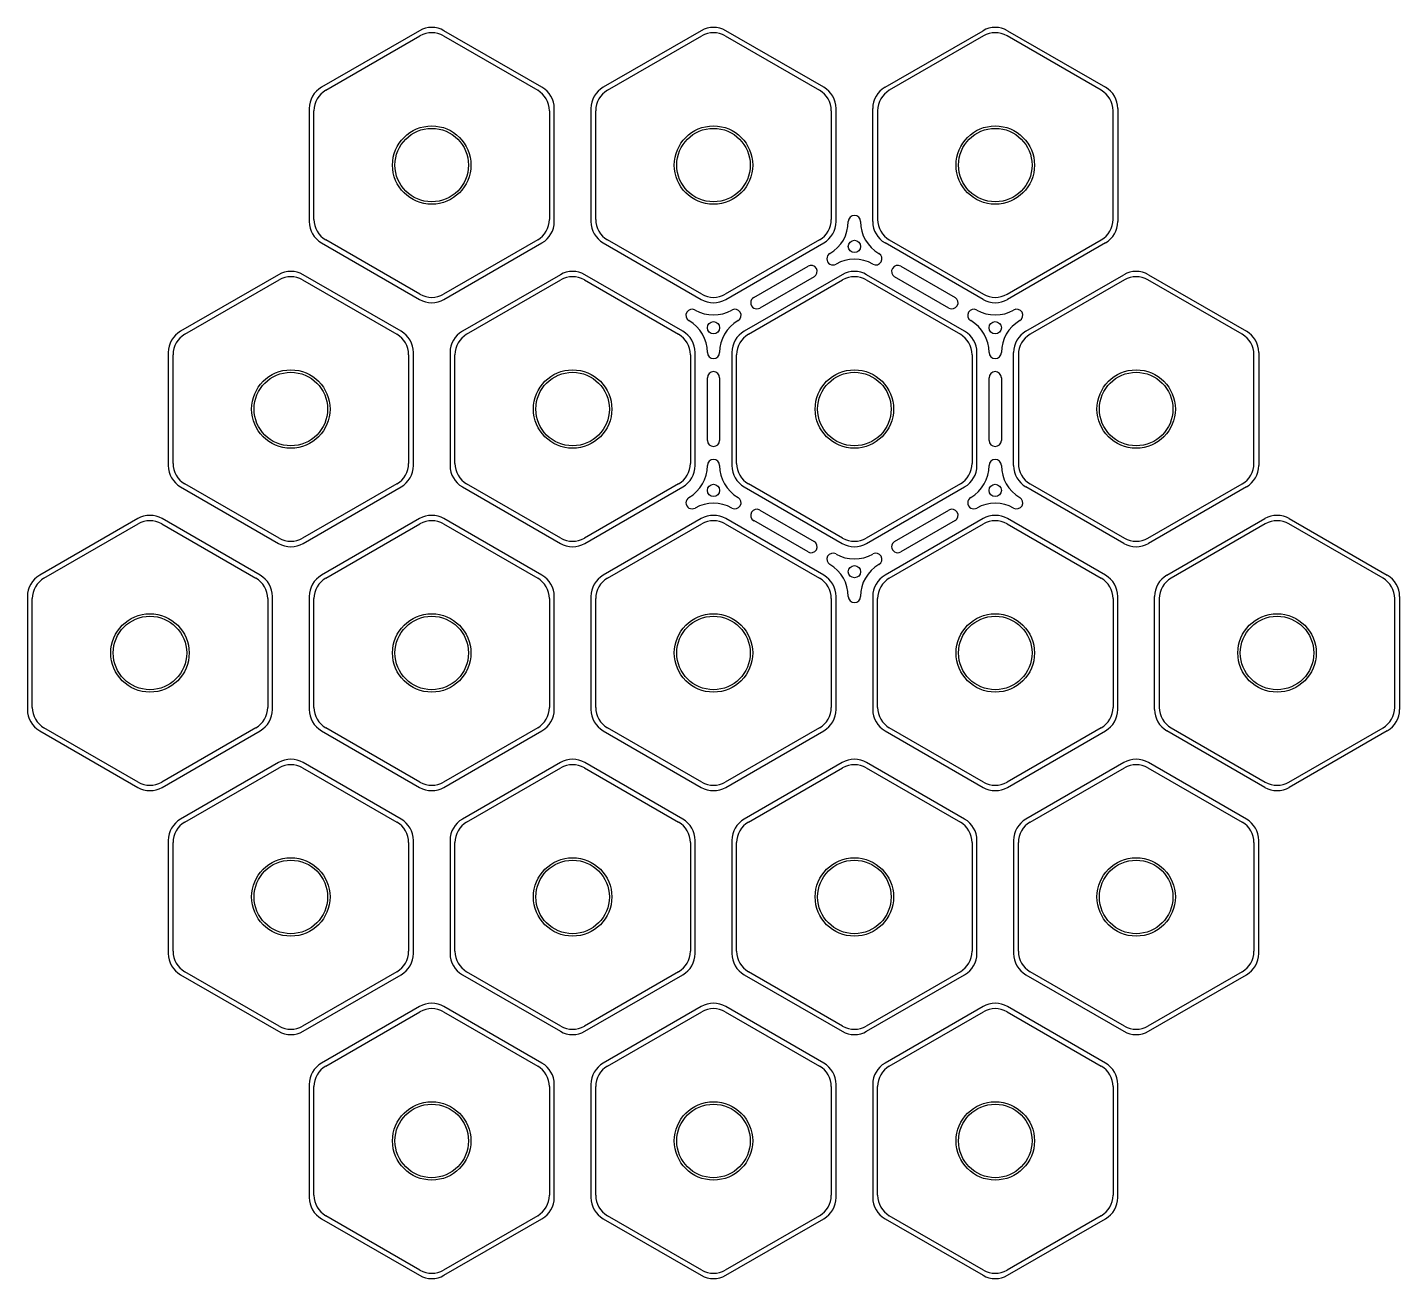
# Model space of a CAD drawing. Header units: millimetres. Extents: x -250 to 625, y -316 to 755.
# Drawn here: x 65 to 625, y 244 to 755 of the extents above; entities that cross this region are included whole.
import ezdxf

# ---------------------------------------------------------------- set-up
doc = ezdxf.new("R2010")
doc.units = ezdxf.units.MM
doc.layers.get('0').update_dxf_attribs({"lineweight": 25, "true_color": 0xffffff})
doc.layers.add('cut', color=1, linetype='Continuous', lineweight=25, true_color=0xff0000)

msp = doc.modelspace()

# ---------------------------------------------------------------- linework, layer by layer
for p, q in [((225, 753.22), (185, 730.13)), ((275, 730.13), (235, 753.22)), ((340, 753.22), (300, 730.13)), ((390, 730.13), (350, 753.22)), ((415, 730.13), (455, 753.22)), ((465, 753.22), (505, 730.13)), ((180, 721.47), (180, 675.28)), ((280, 675.28), (280, 721.47)), ((295, 721.47), (295, 675.28)), ((395, 675.28), (395, 721.47)), ((410, 675.28), (410, 721.47)), ((510, 721.47), (510, 675.28)), ((185, 666.62), (225, 643.52)), ((235, 643.52), (275, 666.62)), ((300, 666.62), (340, 643.52)), ((350, 643.52), (390, 666.62)), ((455, 643.52), (415, 666.62)), ((505, 666.62), (465, 643.52)), ((361.43, 644.35), (383.57, 657.13)), ((421.43, 657.13), (443.57, 644.35)), ((167.5, 653.63), (127.5, 630.53)), ((217.5, 630.53), (177.5, 653.63)), ((282.5, 653.63), (242.5, 630.53)), ((332.5, 630.53), (292.5, 653.63)), ((397.5, 653.63), (357.5, 630.53)), ((386.07, 652.8), (363.93, 640.02)), ((447.5, 630.53), (407.5, 653.63)), ((441.07, 640.02), (418.93, 652.8)), ((472.5, 630.53), (512.5, 653.63)), ((522.5, 653.63), (562.5, 630.53)), ((122.5, 621.87), (122.5, 575.68)), ((222.5, 575.68), (222.5, 621.87)), ((237.5, 621.87), (237.5, 575.68)), ((337.5, 575.68), (337.5, 621.87)), ((352.5, 621.87), (352.5, 575.68)), ((452.5, 575.68), (452.5, 621.87)), ((467.5, 575.68), (467.5, 621.87)), ((567.5, 621.87), (567.5, 575.68)), ((342.5, 586), (342.5, 611.56)), ((347.5, 611.56), (347.5, 586)), ((457.5, 586), (457.5, 611.56)), ((462.5, 611.56), (462.5, 586)), ((127.5, 567.02), (167.5, 543.93)), ((177.5, 543.93), (217.5, 567.02)), ((242.5, 567.02), (282.5, 543.93)), ((292.5, 543.93), (332.5, 567.02)), ((357.5, 567.02), (397.5, 543.93)), ((407.5, 543.93), (447.5, 567.02)), ((512.5, 543.93), (472.5, 567.02)), ((562.5, 567.02), (522.5, 543.93)), ((363.93, 557.54), (386.07, 544.76)), ((418.93, 544.76), (441.07, 557.54)), ((110, 554.03), (70, 530.94)), ((160, 530.94), (120, 554.03)), ((225, 554.03), (185, 530.94)), ((275, 530.94), (235, 554.03)), ((340, 554.03), (300, 530.94)), ((390, 530.94), (350, 554.03)), ((383.57, 540.43), (361.43, 553.21)), ((455, 554.03), (415, 530.94)), ((443.57, 553.21), (421.43, 540.43)), ((505, 530.94), (465, 554.03)), ((530, 530.94), (570, 554.03)), ((580, 554.03), (620, 530.94)), ((65, 522.28), (65, 476.09)), ((165, 476.09), (165, 522.28)), ((180, 522.28), (180, 476.09)), ((280, 476.09), (280, 522.28)), ((295, 522.28), (295, 476.09)), ((395, 476.09), (395, 522.28)), ((410, 522.28), (410, 476.09)), ((510, 476.09), (510, 522.28)), ((525, 476.09), (525, 522.28)), ((625, 522.28), (625, 476.09)), ((70, 467.43), (110, 444.34)), ((120, 444.34), (160, 467.43)), ((185, 467.43), (225, 444.34)), ((235, 444.34), (275, 467.43)), ((300, 467.43), (340, 444.34)), ((350, 444.34), (390, 467.43)), ((415, 467.43), (455, 444.34)), ((465, 444.34), (505, 467.43)), ((570, 444.34), (530, 467.43)), ((620, 467.43), (580, 444.34)), ((167.5, 454.44), (127.5, 431.35)), ((217.5, 431.35), (177.5, 454.44)), ((282.5, 454.44), (242.5, 431.35)), ((332.5, 431.35), (292.5, 454.44)), ((397.5, 454.44), (357.5, 431.35)), ((447.5, 431.35), (407.5, 454.44)), ((512.5, 454.44), (472.5, 431.35)), ((562.5, 431.35), (522.5, 454.44)), ((122.5, 422.69), (122.5, 376.5)), ((222.5, 376.5), (222.5, 422.69)), ((237.5, 422.69), (237.5, 376.5)), ((337.5, 376.5), (337.5, 422.69)), ((352.5, 422.69), (352.5, 376.5)), ((452.5, 376.5), (452.5, 422.69)), ((467.5, 422.69), (467.5, 376.5)), ((567.5, 376.5), (567.5, 422.69)), ((127.5, 367.84), (167.5, 344.74)), ((177.5, 344.74), (217.5, 367.84)), ((242.5, 367.84), (282.5, 344.74)), ((292.5, 344.74), (332.5, 367.84)), ((357.5, 367.84), (397.5, 344.74)), ((407.5, 344.74), (447.5, 367.84)), ((472.5, 367.84), (512.5, 344.74)), ((522.5, 344.74), (562.5, 367.84)), ((225, 354.85), (185, 331.75)), ((275, 331.75), (235, 354.85)), ((340, 354.85), (300, 331.75)), ((390, 331.75), (350, 354.85)), ((455, 354.85), (415, 331.75)), ((505, 331.75), (465, 354.85)), ((180, 323.09), (180, 276.91)), ((280, 276.91), (280, 323.09)), ((295, 323.09), (295, 276.91)), ((395, 276.91), (395, 323.09)), ((410, 323.09), (410, 276.91)), ((510, 276.91), (510, 323.09)), ((185, 268.25), (225, 245.15)), ((235, 245.15), (275, 268.25)), ((300, 268.25), (340, 245.15)), ((350, 245.15), (390, 268.25)), ((415, 268.25), (455, 245.15)), ((465, 245.15), (505, 268.25))]:
    msp.add_line(p, q)
for centre, radius in [((230, 698.37), 15), ((345, 698.37), 15), ((460, 698.37), 15), ((402.5, 665.17), 2.5), ((345, 631.98), 2.5), ((460, 631.98), 2.5), ((172.5, 598.78), 15), ((287.5, 598.78), 15), ((402.5, 598.78), 15), ((517.5, 598.78), 15), ((345, 565.58), 2.5), ((460, 565.58), 2.5), ((402.5, 532.38), 2.5), ((115, 499.19), 15), ((230, 499.19), 15), ((345, 499.19), 15), ((460, 499.19), 15), ((575, 499.19), 15), ((172.5, 399.59), 15), ((287.5, 399.59), 15), ((402.5, 399.59), 15), ((517.5, 399.59), 15), ((230, 300), 15), ((345, 300), 15), ((460, 300), 15)]:
    msp.add_circle(centre, radius)
for centre, radius, start, end in [((230, 744.56), 10, 60, 120), ((345, 744.56), 10, 60, 120), ((460, 744.56), 10, 60, 120), ((190, 721.47), 10, 120, 180), ((270, 721.47), 10, 0, 60), ((305, 721.47), 10, 120, 180), ((385, 721.47), 10, 0, 60), ((420, 721.47), 10, 120, 180), ((500, 721.47), 10, 0, 60), ((402.5, 675.28), 2.5, 0, 180), ((190, 675.28), 10, 180, 240), ((270, 675.28), 10, 300, 0), ((305, 675.28), 10, 180, 240), ((385, 675.28), 10, 300, 0), ((385, 675.28), 15, 300, 0), ((420, 675.28), 15, 180, 240), ((420, 675.28), 10, 180, 240), ((500, 675.28), 10, 300, 0), ((393.75, 660.12), 2.5, 120, 300), ((411.25, 660.12), 2.5, 240, 60), ((384.82, 654.96), 2.5, 300, 120), ((402.5, 644.97), 15, 60, 120), ((420.18, 654.96), 2.5, 60, 240), ((172.5, 644.97), 10, 60, 120), ((287.5, 644.97), 10, 60, 120), ((402.5, 644.97), 10, 60, 120), ((517.5, 644.97), 10, 60, 120), ((362.68, 642.19), 2.5, 120, 300), ((442.32, 642.19), 2.5, 240, 60), ((230, 652.18), 10, 240, 300), ((336.25, 637.03), 2.5, 60, 240), ((345, 652.18), 15, 240, 300), ((345, 652.18), 10, 240, 300), ((353.75, 637.03), 2.5, 300, 120), ((451.25, 637.03), 2.5, 60, 240), ((460, 652.18), 15, 240, 300), ((460, 652.18), 10, 240, 300), ((468.75, 637.03), 2.5, 300, 120), ((327.5, 621.87), 15, 0, 60), ((362.5, 621.87), 15, 120, 180), ((442.5, 621.87), 15, 0, 60), ((477.5, 621.87), 15, 120, 180), ((132.5, 621.87), 10, 120, 180), ((212.5, 621.87), 10, 0, 60), ((247.5, 621.87), 10, 120, 180), ((327.5, 621.87), 10, 0, 60), ((362.5, 621.87), 10, 120, 180), ((442.5, 621.87), 10, 0, 60), ((477.5, 621.87), 10, 120, 180), ((557.5, 621.87), 10, 0, 60), ((345, 621.87), 2.5, 180, 0), ((460, 621.87), 2.5, 180, 0), ((345, 611.56), 2.5, 0, 180), ((460, 611.56), 2.5, 0, 180), ((345, 586), 2.5, 180, 0), ((460, 586), 2.5, 180, 0), ((345, 575.68), 2.5, 0, 180), ((460, 575.68), 2.5, 0, 180), ((132.5, 575.68), 10, 180, 240), ((212.5, 575.68), 10, 300, 0), ((247.5, 575.68), 10, 180, 240), ((327.5, 575.68), 10, 300, 0), ((327.5, 575.68), 15, 300, 0), ((362.5, 575.68), 15, 180, 240), ((362.5, 575.68), 10, 180, 240), ((442.5, 575.68), 10, 300, 0), ((442.5, 575.68), 15, 300, 0), ((477.5, 575.68), 15, 180, 240), ((477.5, 575.68), 10, 180, 240), ((557.5, 575.68), 10, 300, 0), ((336.25, 560.53), 2.5, 120, 300), ((345, 545.37), 15, 60, 120), ((353.75, 560.53), 2.5, 240, 60), ((451.25, 560.53), 2.5, 120, 300), ((460, 545.37), 15, 60, 120), ((468.75, 560.53), 2.5, 240, 60), ((115, 545.37), 10, 60, 120), ((230, 545.37), 10, 60, 120), ((345, 545.37), 10, 60, 120), ((362.68, 555.37), 2.5, 60, 240), ((442.32, 555.37), 2.5, 300, 120), ((460, 545.37), 10, 60, 120), ((575, 545.37), 10, 60, 120), ((172.5, 552.59), 10, 240, 300), ((287.5, 552.59), 10, 240, 300), ((384.82, 542.59), 2.5, 240, 60), ((402.5, 552.59), 10, 240, 300), ((420.18, 542.59), 2.5, 120, 300), ((517.5, 552.59), 10, 240, 300), ((393.75, 537.44), 2.5, 60, 240), ((402.5, 552.59), 15, 240, 300), ((411.25, 537.44), 2.5, 300, 120), ((385, 522.28), 15, 0, 60), ((420, 522.28), 15, 120, 180), ((75, 522.28), 10, 120, 180), ((155, 522.28), 10, 0, 60), ((190, 522.28), 10, 120, 180), ((270, 522.28), 10, 0, 60), ((305, 522.28), 10, 120, 180), ((385, 522.28), 10, 0, 60), ((420, 522.28), 10, 120, 180), ((500, 522.28), 10, 0, 60), ((535, 522.28), 10, 120, 180), ((615, 522.28), 10, 0, 60), ((402.5, 522.28), 2.5, 180, 0), ((75, 476.09), 10, 180, 240), ((155, 476.09), 10, 300, 0), ((190, 476.09), 10, 180, 240), ((270, 476.09), 10, 300, 0), ((305, 476.09), 10, 180, 240), ((385, 476.09), 10, 300, 0), ((420, 476.09), 10, 180, 240), ((500, 476.09), 10, 300, 0), ((535, 476.09), 10, 180, 240), ((615, 476.09), 10, 300, 0), ((172.5, 445.78), 10, 60, 120), ((287.5, 445.78), 10, 60, 120), ((402.5, 445.78), 10, 60, 120), ((517.5, 445.78), 10, 60, 120), ((115, 453), 10, 240, 300), ((230, 453), 10, 240, 300), ((345, 453), 10, 240, 300), ((460, 453), 10, 240, 300), ((575, 453), 10, 240, 300), ((132.5, 422.69), 10, 120, 180), ((212.5, 422.69), 10, 0, 60), ((247.5, 422.69), 10, 120, 180), ((327.5, 422.69), 10, 0, 60), ((362.5, 422.69), 10, 120, 180), ((442.5, 422.69), 10, 0, 60), ((477.5, 422.69), 10, 120, 180), ((557.5, 422.69), 10, 0, 60), ((132.5, 376.5), 10, 180, 240), ((212.5, 376.5), 10, 300, 0), ((247.5, 376.5), 10, 180, 240), ((327.5, 376.5), 10, 300, 0), ((362.5, 376.5), 10, 180, 240), ((442.5, 376.5), 10, 300, 0), ((477.5, 376.5), 10, 180, 240), ((557.5, 376.5), 10, 300, 0), ((230, 346.19), 10, 60, 120), ((345, 346.19), 10, 60, 120), ((460, 346.19), 10, 60, 120), ((172.5, 353.4), 10, 240, 300), ((287.5, 353.4), 10, 240, 300), ((402.5, 353.4), 10, 240, 300), ((517.5, 353.4), 10, 240, 300), ((190, 323.09), 10, 120, 180), ((270, 323.09), 10, 360, 60), ((305, 323.09), 10, 120, 180), ((385, 323.09), 10, 360, 60), ((420, 323.09), 10, 120, 180), ((500, 323.09), 10, 360, 60), ((190, 276.91), 10, 180, 240), ((270, 276.91), 10, 300, 360), ((305, 276.91), 10, 180, 240), ((385, 276.91), 10, 300, 360), ((420, 276.91), 10, 180, 240), ((500, 276.91), 10, 300, 360), ((230, 253.81), 10, 240, 300), ((345, 253.81), 10, 240, 300), ((460, 253.81), 10, 240, 300)]:
    msp.add_arc(centre, radius, start, end)
at = {"layer": 'cut'}
for p, q in [((186.75, 728.89), (225.19, 751.08)), ((234.81, 751.08), (273.25, 728.89)), ((301.75, 728.89), (340.19, 751.08)), ((349.81, 751.08), (388.25, 728.89)), ((455.19, 751.08), (416.75, 728.89)), ((503.25, 728.89), (464.81, 751.08)), ((181.95, 676.18), (181.95, 720.57)), ((278.05, 720.57), (278.05, 676.18)), ((296.95, 676.18), (296.95, 720.57)), ((393.05, 720.57), (393.05, 676.18)), ((411.95, 720.57), (411.95, 676.18)), ((508.05, 676.18), (508.05, 720.57)), ((225.19, 645.66), (186.75, 667.85)), ((273.25, 667.85), (234.81, 645.66)), ((340.19, 645.66), (301.75, 667.85)), ((388.25, 667.85), (349.81, 645.66)), ((416.75, 667.85), (455.19, 645.66)), ((464.81, 645.66), (503.25, 667.85)), ((129.25, 629.3), (167.69, 651.49)), ((177.31, 651.49), (215.75, 629.3)), ((244.25, 629.3), (282.69, 651.49)), ((292.31, 651.49), (330.75, 629.3)), ((359.25, 629.3), (397.69, 651.49)), ((407.31, 651.49), (445.75, 629.3)), ((512.69, 651.49), (474.25, 629.3)), ((560.75, 629.3), (522.31, 651.49)), ((124.45, 576.58), (124.45, 620.97)), ((220.55, 620.97), (220.55, 576.58)), ((239.45, 576.58), (239.45, 620.97)), ((335.55, 620.97), (335.55, 576.58)), ((354.45, 576.58), (354.45, 620.97)), ((450.55, 620.97), (450.55, 576.58)), ((469.45, 620.97), (469.45, 576.58)), ((565.55, 576.58), (565.55, 620.97)), ((167.69, 546.07), (129.25, 568.26)), ((215.75, 568.26), (177.31, 546.07)), ((282.69, 546.07), (244.25, 568.26)), ((330.75, 568.26), (292.31, 546.07)), ((397.69, 546.07), (359.25, 568.26)), ((445.75, 568.26), (407.31, 546.07)), ((474.25, 568.26), (512.69, 546.07)), ((522.31, 546.07), (560.75, 568.26)), ((71.75, 529.7), (110.19, 551.9)), ((119.81, 551.9), (158.25, 529.7)), ((186.75, 529.7), (225.19, 551.9)), ((234.81, 551.9), (273.25, 529.7)), ((301.75, 529.7), (340.19, 551.9)), ((349.81, 551.9), (388.25, 529.7)), ((416.75, 529.7), (455.19, 551.9)), ((464.81, 551.9), (503.25, 529.7)), ((570.19, 551.9), (531.75, 529.7)), ((618.25, 529.7), (579.81, 551.9)), ((66.95, 476.99), (66.95, 521.38)), ((163.05, 521.38), (163.05, 476.99)), ((181.95, 476.99), (181.95, 521.38)), ((278.05, 521.38), (278.05, 476.99)), ((296.95, 476.99), (296.95, 521.38)), ((393.05, 521.38), (393.05, 476.99)), ((411.95, 476.99), (411.95, 521.38)), ((508.05, 521.38), (508.05, 476.99)), ((526.95, 521.38), (526.95, 476.99)), ((623.05, 476.99), (623.05, 521.38)), ((110.19, 446.47), (71.75, 468.67)), ((158.25, 468.67), (119.81, 446.47)), ((225.19, 446.47), (186.75, 468.67)), ((273.25, 468.67), (234.81, 446.47)), ((340.19, 446.47), (301.75, 468.67)), ((388.25, 468.67), (349.81, 446.47)), ((455.19, 446.47), (416.75, 468.67)), ((503.25, 468.67), (464.81, 446.47)), ((531.75, 468.67), (570.19, 446.47)), ((579.81, 446.47), (618.25, 468.67)), ((129.25, 430.11), (167.69, 452.31)), ((177.31, 452.31), (215.75, 430.11)), ((244.25, 430.11), (282.69, 452.31)), ((292.31, 452.31), (330.75, 430.11)), ((359.25, 430.11), (397.69, 452.31)), ((407.31, 452.31), (445.75, 430.11)), ((474.25, 430.11), (512.69, 452.31)), ((522.31, 452.31), (560.75, 430.11)), ((124.45, 377.4), (124.45, 421.79)), ((220.55, 421.79), (220.55, 377.4)), ((239.45, 377.4), (239.45, 421.79)), ((335.55, 421.79), (335.55, 377.4)), ((354.45, 377.4), (354.45, 421.79)), ((450.55, 421.79), (450.55, 377.4)), ((469.45, 377.4), (469.45, 421.79)), ((565.55, 421.79), (565.55, 377.4)), ((167.69, 346.88), (129.25, 369.08)), ((215.75, 369.08), (177.31, 346.88)), ((282.69, 346.88), (244.25, 369.08)), ((330.75, 369.08), (292.31, 346.88)), ((397.69, 346.88), (359.25, 369.08)), ((445.75, 369.08), (407.31, 346.88)), ((512.69, 346.88), (474.25, 369.08)), ((560.75, 369.08), (522.31, 346.88)), ((186.75, 330.52), (225.19, 352.71)), ((234.81, 352.71), (273.25, 330.52)), ((301.75, 330.52), (340.19, 352.71)), ((349.81, 352.71), (388.25, 330.52)), ((416.75, 330.52), (455.19, 352.71)), ((464.81, 352.71), (503.25, 330.52)), ((181.95, 277.81), (181.95, 322.19)), ((278.05, 322.19), (278.05, 277.81)), ((296.95, 277.81), (296.95, 322.19)), ((393.05, 322.19), (393.05, 277.81)), ((411.95, 277.81), (411.95, 322.19)), ((508.05, 322.19), (508.05, 277.81)), ((225.19, 247.29), (186.75, 269.48)), ((273.25, 269.48), (234.81, 247.29)), ((340.19, 247.29), (301.75, 269.48)), ((388.25, 269.48), (349.81, 247.29)), ((455.19, 247.29), (416.75, 269.48)), ((503.25, 269.48), (464.81, 247.29))]:
    msp.add_line(p, q, dxfattribs=at)
for centre in [(230, 698.37), (345, 698.37), (460, 698.37), (172.5, 598.78), (287.5, 598.78), (402.5, 598.78), (517.5, 598.78), (115, 499.19), (230, 499.19), (345, 499.19), (460, 499.19), (575, 499.19), (172.5, 399.59), (287.5, 399.59), (402.5, 399.59), (517.5, 399.59), (230, 300), (345, 300), (460, 300)]:
    msp.add_circle(centre, 16, dxfattribs=at)
for centre, start, end in [((230, 742.76), 60, 120), ((345, 742.76), 60, 120), ((460, 742.76), 60, 120), ((191.56, 720.57), 120, 180), ((268.44, 720.57), 0, 60), ((306.56, 720.57), 120, 180), ((383.44, 720.57), 0, 60), ((421.56, 720.57), 120, 180), ((498.44, 720.57), 0, 60), ((191.56, 676.18), 180, 240), ((268.44, 676.18), 300, 0), ((306.56, 676.18), 180, 240), ((383.44, 676.18), 300, 0), ((421.56, 676.18), 180, 240), ((498.44, 676.18), 300, 0), ((172.5, 643.17), 60, 120), ((287.5, 643.17), 60, 120), ((402.5, 643.17), 60, 120), ((517.5, 643.17), 60, 120), ((230, 653.98), 240, 300), ((345, 653.98), 240, 300), ((460, 653.98), 240, 300), ((134.06, 620.97), 120, 180), ((210.94, 620.97), 0, 60), ((249.06, 620.97), 120, 180), ((325.94, 620.97), 0, 60), ((364.06, 620.97), 120, 180), ((440.94, 620.97), 0, 60), ((479.06, 620.97), 120, 180), ((555.94, 620.97), 0, 60), ((134.06, 576.58), 180, 240), ((210.94, 576.58), 300, 0), ((249.06, 576.58), 180, 240), ((325.94, 576.58), 300, 0), ((364.06, 576.58), 180, 240), ((440.94, 576.58), 300, 0), ((479.06, 576.58), 180, 240), ((555.94, 576.58), 300, 0), ((115, 543.58), 60, 120), ((230, 543.58), 60, 120), ((345, 543.58), 60, 120), ((460, 543.58), 60, 120), ((575, 543.58), 60, 120), ((172.5, 554.39), 240, 300), ((287.5, 554.39), 240, 300), ((402.5, 554.39), 240, 300), ((517.5, 554.39), 240, 300), ((76.56, 521.38), 120, 180), ((153.44, 521.38), 0, 60), ((191.56, 521.38), 120, 180), ((268.44, 521.38), 0, 60), ((306.56, 521.38), 120, 180), ((383.44, 521.38), 0, 60), ((421.56, 521.38), 120, 180), ((498.44, 521.38), 0, 60), ((536.56, 521.38), 120, 180), ((613.44, 521.38), 0, 60), ((76.56, 476.99), 180, 240), ((153.44, 476.99), 300, 0), ((191.56, 476.99), 180, 240), ((268.44, 476.99), 300, 0), ((306.56, 476.99), 180, 240), ((383.44, 476.99), 300, 0), ((421.56, 476.99), 180, 240), ((498.44, 476.99), 300, 0), ((536.56, 476.99), 180, 240), ((613.44, 476.99), 300, 0), ((172.5, 443.98), 60, 120), ((287.5, 443.98), 60, 120), ((402.5, 443.98), 60, 120), ((517.5, 443.98), 60, 120), ((115, 454.8), 240, 300), ((230, 454.8), 240, 300), ((345, 454.8), 240, 300), ((460, 454.8), 240, 300), ((575, 454.8), 240, 300), ((134.06, 421.79), 120, 180), ((210.94, 421.79), 0, 60), ((249.06, 421.79), 120, 180), ((325.94, 421.79), 0, 60), ((364.06, 421.79), 120, 180), ((440.94, 421.79), 0, 60), ((479.06, 421.79), 120, 180), ((555.94, 421.79), 0, 60), ((134.06, 377.4), 180, 240), ((210.94, 377.4), 300, 0), ((249.06, 377.4), 180, 240), ((325.94, 377.4), 300, 0), ((364.06, 377.4), 180, 240), ((440.94, 377.4), 300, 0), ((479.06, 377.4), 180, 240), ((555.94, 377.4), 300, 0), ((230, 344.39), 60, 120), ((345, 344.39), 60, 120), ((460, 344.39), 60, 120), ((172.5, 355.2), 240, 300), ((287.5, 355.2), 240, 300), ((402.5, 355.2), 240, 300), ((517.5, 355.2), 240, 300), ((191.56, 322.19), 120, 180), ((268.44, 322.19), 360, 60), ((306.56, 322.19), 120, 180), ((383.44, 322.19), 360, 60), ((421.56, 322.19), 120, 180), ((498.44, 322.19), 360, 60), ((191.56, 277.81), 180, 240), ((268.44, 277.81), 300, 360), ((306.56, 277.81), 180, 240), ((383.44, 277.81), 300, 360), ((421.56, 277.81), 180, 240), ((498.44, 277.81), 300, 360), ((230, 255.61), 240, 300), ((345, 255.61), 240, 300), ((460, 255.61), 240, 300)]:
    msp.add_arc(centre, 9.61, start, end, dxfattribs=at)

doc.saveas('drawing.dxf')
